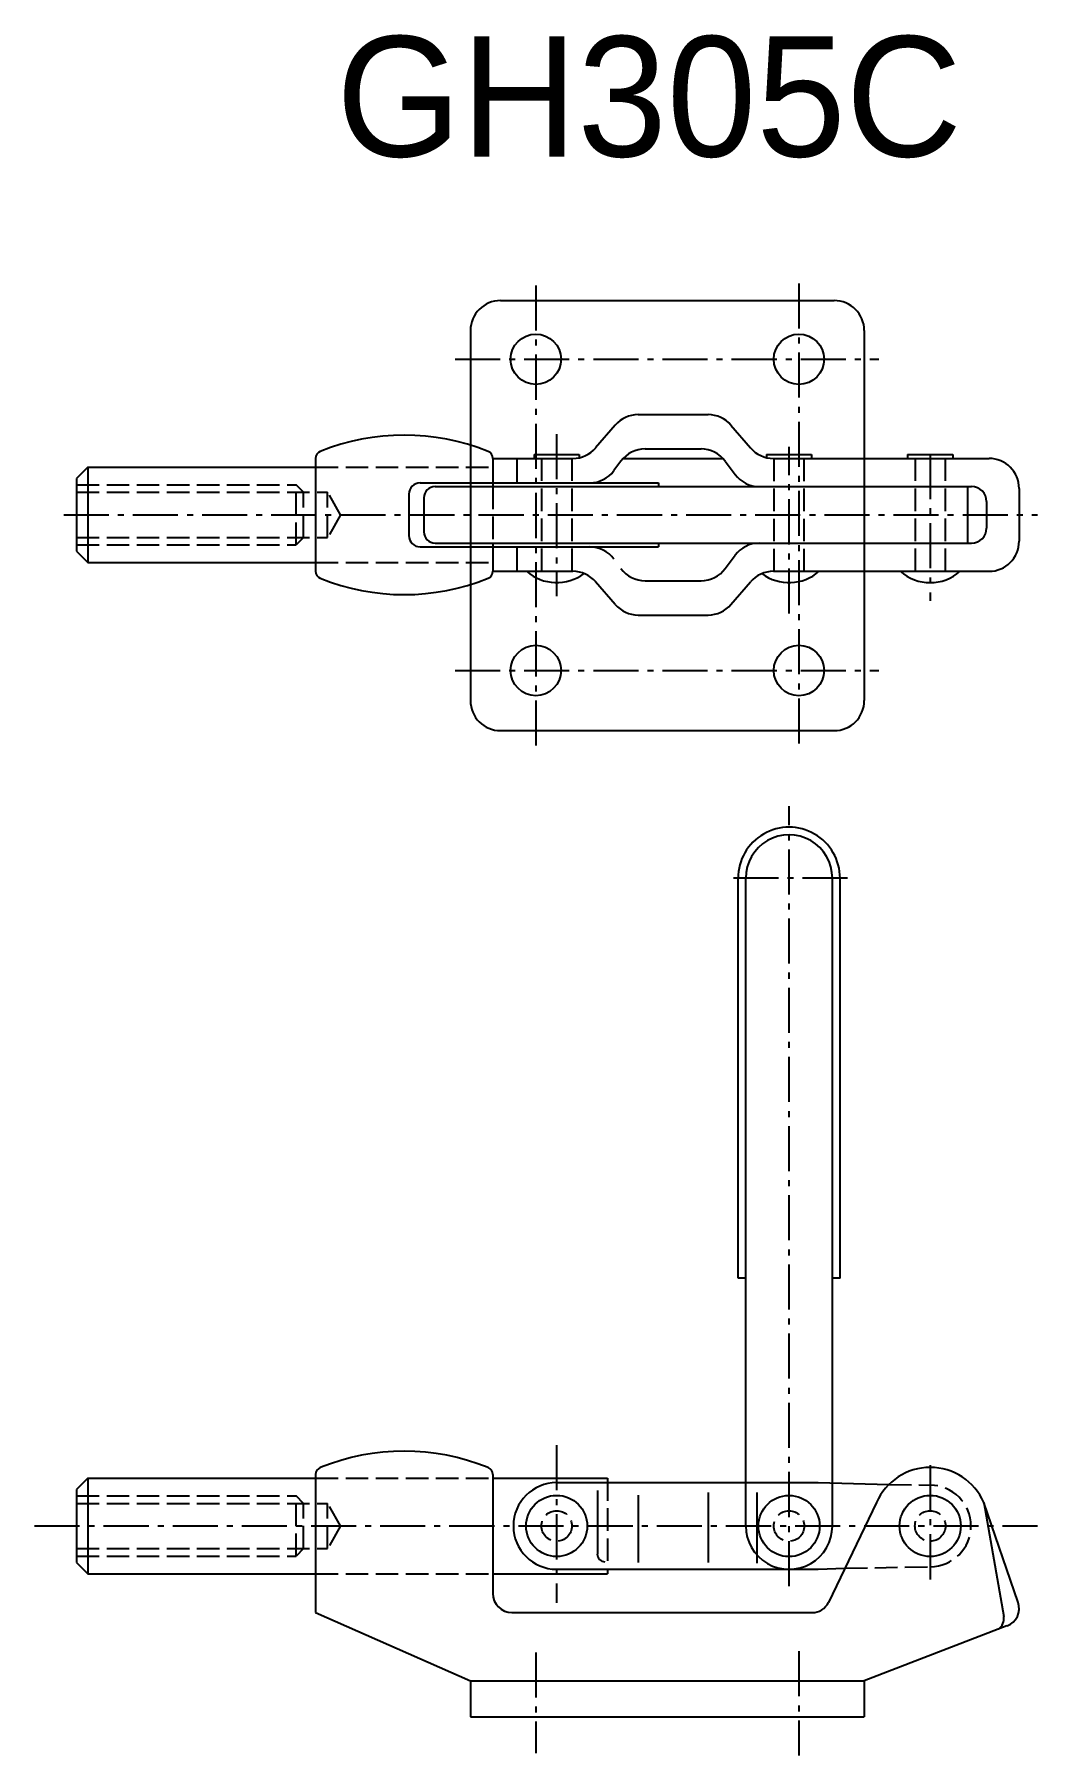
# Model space of a CAD drawing. Extents: x 17 to 150, y -27 to 202.
import ezdxf

# ---------------------------------------------------------------- set-up
doc = ezdxf.new("R2010")
doc.units = 0
doc.header["$MEASUREMENT"] = 0
doc.linetypes.add('DASHED', pattern=[4, 3, -1])
doc.linetypes.add('SCENTER', pattern=[9.2, 6, -1.2, 0.8, -1.2])
for name, color, linetype in [('CON', 2, 'CONTINUOUS'), ('DAS', 3, 'DASHED'), ('SCEN', 1, 'SCENTER'), ('UTI', 7, 'CONTINUOUS')]:
    doc.layers.add(name, color=color, linetype=linetype)
doc.styles.add('CHINA', font='c2', dxfattribs={"bigfont": 'china'})

msp = doc.modelspace()

# ---------------------------------------------------------------- linework, layer by layer
at = {"layer": 'CON'}
for p, q in [((78.88, 166.34), (123.28, 166.34)), ((74.88, 162.34), (74.88, 113.14)), ((127.28, 162.34), (127.28, 113.14)), ((97.18, 151.17), (106.51, 151.17)), ((94.15, 149.78), (91.54, 146.75)), ((109.54, 149.78), (112.15, 146.75)), ((98.12, 146.6), (105.57, 146.6)), ((54.28, 145.35), (54.28, 130.33)), ((77.85, 145.35), (88.51, 145.35)), ((77.85, 145.35), (77.85, 141.6)), ((81.05, 145.35), (81.05, 142.1)), ((83.35, 145.85), (89.35, 145.85)), ((83.35, 145.85), (83.35, 145.35)), ((89.35, 145.85), (89.35, 145.44)), ((94.91, 144.98), (93.97, 143.72)), ((95.22, 145.35), (108.47, 145.35)), ((108.78, 144.98), (110.09, 143.22)), ((114.27, 145.85), (120.27, 145.85)), ((114.27, 145.85), (114.27, 145.46)), ((115.18, 145.35), (143.88, 145.35)), ((120.27, 145.85), (120.27, 145.35)), ((133.05, 145.85), (139.05, 145.85)), ((133.05, 145.85), (133.05, 145.35)), ((139.05, 145.85), (139.05, 145.35)), ((23.98, 144.19), (22.48, 142.69)), ((22.48, 142.69), (22.48, 132.99)), ((23.98, 144.19), (54.28, 144.19)), ((23.98, 144.19), (23.98, 131.49)), ((68.18, 142.1), (99.88, 142.1)), ((99.88, 142.1), (99.88, 141.6)), ((66.68, 140.6), (66.68, 135.08)), ((68.68, 140.1), (68.68, 135.58)), ((70.18, 141.6), (141.55, 141.6)), ((141, 141.6), (141, 134.08)), ((147.88, 141.35), (147.88, 134.33)), ((143.55, 139.6), (143.55, 136.08)), ((22.48, 132.99), (23.98, 131.49)), ((68.18, 133.58), (99.88, 133.58)), ((70.18, 134.08), (141.55, 134.08)), ((77.85, 134.08), (77.85, 130.33)), ((81.05, 133.58), (81.05, 130.33)), ((99.88, 134.08), (99.88, 133.58)), ((23.98, 131.49), (54.28, 131.49)), ((108.78, 130.7), (110.09, 132.46)), ((77.85, 130.33), (88.51, 130.33)), ((94.15, 125.91), (91.54, 128.94)), ((98.12, 129.08), (105.57, 129.08)), ((109.54, 125.91), (112.15, 128.94)), ((115.18, 130.33), (143.88, 130.33)), ((97.18, 124.52), (106.51, 124.52)), ((78.88, 109.14), (123.28, 109.14)), ((110.5, 36.33), (110.5, 89.52)), ((111.51, 10.56), (111.51, 89.52)), ((123.03, 10.49), (123.03, 89.52)), ((124.05, 36.33), (124.05, 89.52)), ((111.51, 36.33), (110.5, 36.33)), ((124.05, 36.33), (123.03, 36.33)), ((23.98, 9.71), (22.48, 8.21)), ((23.98, 9.71), (54.28, 9.71)), ((23.98, 9.71), (23.98, -2.99)), ((54.28, 10.2), (54.28, -8.16)), ((77.85, 10.2), (77.85, -5.62)), ((77.85, 9.71), (93.12, 9.71)), ((111.51, 3.36), (111.51, 10.56)), ((123.03, 3.35), (123.03, 10.49)), ((22.48, 8.21), (22.48, -1.49)), ((86.35, 9.12), (121.13, 9.12)), ((91.77, 8.09), (91.77, -0.37)), ((97.18, 7.44), (97.18, -1.52)), ((106.51, 7.8), (106.51, -1.52)), ((113, 7.8), (113, -1.61)), ((121.13, 9.12), (130.55, 8.89)), ((128.91, 6.48), (122.51, -6.82)), ((147.75, -6.8), (143.19, 6.48)), ((143.19, 6.48), (145.83, -8.68)), ((22.48, -1.49), (23.98, -2.99)), ((121.13, -2.4), (124.69, -2.27)), ((23.98, -2.99), (54.28, -2.99)), ((77.85, -2.99), (93.12, -2.99)), ((86.35, -2.4), (121.13, -2.4)), ((54.28, -8.16), (74.88, -17.24)), ((80.39, -8.16), (120.37, -8.16)), ((146.24, -9.94), (127.28, -17.24)), ((74.88, -17.24), (127.28, -17.24)), ((74.88, -17.24), (74.88, -22.04)), ((127.28, -17.24), (127.28, -22.04)), ((74.88, -22.04), (127.28, -22.04))]:
    msp.add_line(p, q, dxfattribs=at)
for centre, radius in [((83.58, 158.54), 3.35), ((118.58, 158.54), 3.35), ((83.58, 117.14), 3.35), ((118.58, 117.14), 3.35), ((86.35, 3.36), 4.07), ((117.27, 3.35), 4.07), ((136.05, 3.36), 4.07)]:
    msp.add_circle(centre, radius, dxfattribs=at)
for centre, radius, start, end in [((78.88, 162.34), 4, 90, 180), ((123.28, 162.34), 4, 0, 90), ((97.18, 147.17), 4, 90, 139.3003), ((106.51, 147.17), 4, 40.6997, 90), ((66.06, 118.75), 29.7, 67.9354, 112.0646), ((88.51, 149.35), 4, 270, 319.3003), ((98.12, 142.6), 4, 90, 143.4565), ((105.57, 142.6), 4, 36.5435, 90), ((115.18, 149.35), 4, 220.6997, 270), ((55.28, 145.35), 1, 112.0646, 180), ((76.85, 145.35), 1, 0, 67.9354), ((143.88, 141.35), 4, 0, 90), ((68.18, 140.6), 1.5, 90, 180), ((90.76, 146.1), 4, 270, 323.4565), ((113.3, 145.6), 4, 216.5435, 270), ((70.18, 140.1), 1.5, 90, 180), ((70.18, 140.1), 1.5, 90, 180), ((141.55, 139.6), 2, 0, 90), ((68.18, 135.08), 1.5, 180, 270), ((70.18, 135.58), 1.5, 180, 270), ((70.18, 135.58), 1.5, 180, 270), ((141.55, 136.08), 2, 270, 360), ((90.76, 129.58), 4, 36.5435, 90), ((113.3, 130.08), 4, 90, 143.4565), ((143.88, 134.33), 4, 270, 0), ((98.12, 133.08), 4, 216.5435, 270), ((105.57, 133.08), 4, 270, 323.4565), ((55.28, 130.33), 1, 180, 247.9354), ((66.06, 156.93), 29.7, 247.9354, 292.0646), ((76.85, 130.33), 1, 292.0646, 0), ((86.35, 134.91), 6.08, 228.8879, 306.8416), ((88.51, 126.33), 4, 40.6997, 90), ((115.18, 126.33), 4, 90, 139.3003), ((117.27, 134.91), 6.08, 233.4588, 311.1121), ((136.05, 134.91), 6.08, 228.8879, 311.1121), ((97.18, 128.52), 4, 220.6997, 270), ((106.51, 128.52), 4, 270, 319.3003), ((78.88, 113.14), 4, 180, 270), ((123.28, 113.14), 4, 270, 0), ((117.27, 89.52), 6.78, 360, 180.0001), ((117.27, 89.52), 5.76, 359.9999, 180.0001), ((66.06, -16.4), 29.7, 67.9354, 112.0646), ((55.28, 10.2), 1, 112.0646, 180), ((76.85, 10.2), 1, 0, 67.9354), ((136.05, 3.36), 7.79, 23.587, 156.413), ((86.35, 3.36), 5.76, 90, 270), ((117.27, 3.35), 5.76, 179.9396, 0), ((92.78, -0.37), 1.02, 180, 270), ((80.39, -5.62), 2.54, 180, 270), ((120.37, -5.79), 2.37, 270, 334.2939), ((145.38, -7.61), 2.5, 291.0494, 18.7907), ((144.16, -8.97), 1.7, 305.3152, 9.8984)]:
    msp.add_arc(centre, radius, start, end, dxfattribs=at)
at = {"layer": 'DAS'}
for p, q in [((84.35, 145.35), (84.35, 130.33)), ((88.35, 145.35), (88.35, 130.33)), ((115.27, 130.33), (115.27, 145.35)), ((119.27, 130.33), (119.27, 145.35)), ((134.05, 145.35), (134.05, 130.33)), ((138.05, 145.35), (138.05, 130.33)), ((54.28, 144.19), (77.85, 144.19)), ((22.48, 141.84), (51.68, 141.84)), ((22.48, 140.84), (55.88, 140.84)), ((51.68, 133.84), (51.68, 141.84)), ((52.68, 140.84), (51.68, 141.84)), ((52.68, 134.84), (52.68, 140.84)), ((57.61, 137.84), (55.88, 140.84)), ((55.88, 134.84), (55.88, 140.84)), ((77.85, 141.6), (77.85, 134.08)), ((57.61, 137.84), (55.88, 134.84)), ((22.48, 134.84), (55.88, 134.84)), ((22.48, 133.84), (51.68, 133.84)), ((52.68, 134.84), (51.68, 133.84)), ((54.28, 131.49), (77.85, 131.49)), ((54.28, 9.71), (77.85, 9.71)), ((93.12, 9.71), (93.12, -2.99)), ((22.48, 7.36), (51.68, 7.36)), ((51.68, -0.64), (51.68, 7.36)), ((52.68, 6.36), (51.68, 7.36)), ((130.55, 8.89), (136.15, 8.78)), ((22.48, 6.36), (55.88, 6.36)), ((52.68, 0.36), (52.68, 6.36)), ((57.61, 3.36), (55.88, 6.36)), ((55.88, 0.36), (55.88, 6.36)), ((57.61, 3.36), (55.88, 0.36)), ((22.48, 0.36), (55.88, 0.36)), ((52.68, 0.36), (51.68, -0.64)), ((22.48, -0.64), (51.68, -0.64)), ((124.69, -2.27), (136.15, -2.06)), ((54.28, -2.99), (77.85, -2.99))]:
    msp.add_line(p, q, dxfattribs=at)
for centre in [(86.35, 3.36), (117.27, 3.35), (136.05, 3.36)]:
    msp.add_circle(centre, 2.03, dxfattribs=at)
msp.add_arc((136.05, 3.36), 5.42, 270, 90, dxfattribs=at)
at = {"layer": 'SCEN'}
for p, q in [((83.58, 168.35), (83.58, 107.03)), ((118.58, 168.63), (118.58, 107.31)), ((72.83, 158.54), (129.2, 158.54)), ((86.35, 148.59), (86.35, 127.01)), ((117.27, 124.71), (117.27, 146.91)), ((136.05, 145.93), (136.05, 126.4)), ((20.77, 137.84), (150.34, 137.84)), ((72.83, 117.14), (129.2, 117.14)), ((117.27, -4.65), (117.27, 99.1)), ((125.06, 89.52), (109.48, 89.52)), ((86.35, 14.11), (86.35, -6.86)), ((136.05, 11.45), (136.05, -4.65)), ((16.87, 3.36), (150.34, 3.36)), ((83.58, -13.47), (83.58, -26.88)), ((118.58, -13.3), (118.58, -27.18))]:
    msp.add_line(p, q, dxfattribs=at)

# ---------------------------------------------------------------- texts
at = {"layer": 'UTI', "style": 'CHINA'}
msp.add_text('GH305C', height=16, dxfattribs=at).set_placement((57.02, 185.5))

doc.saveas('drawing.dxf')
